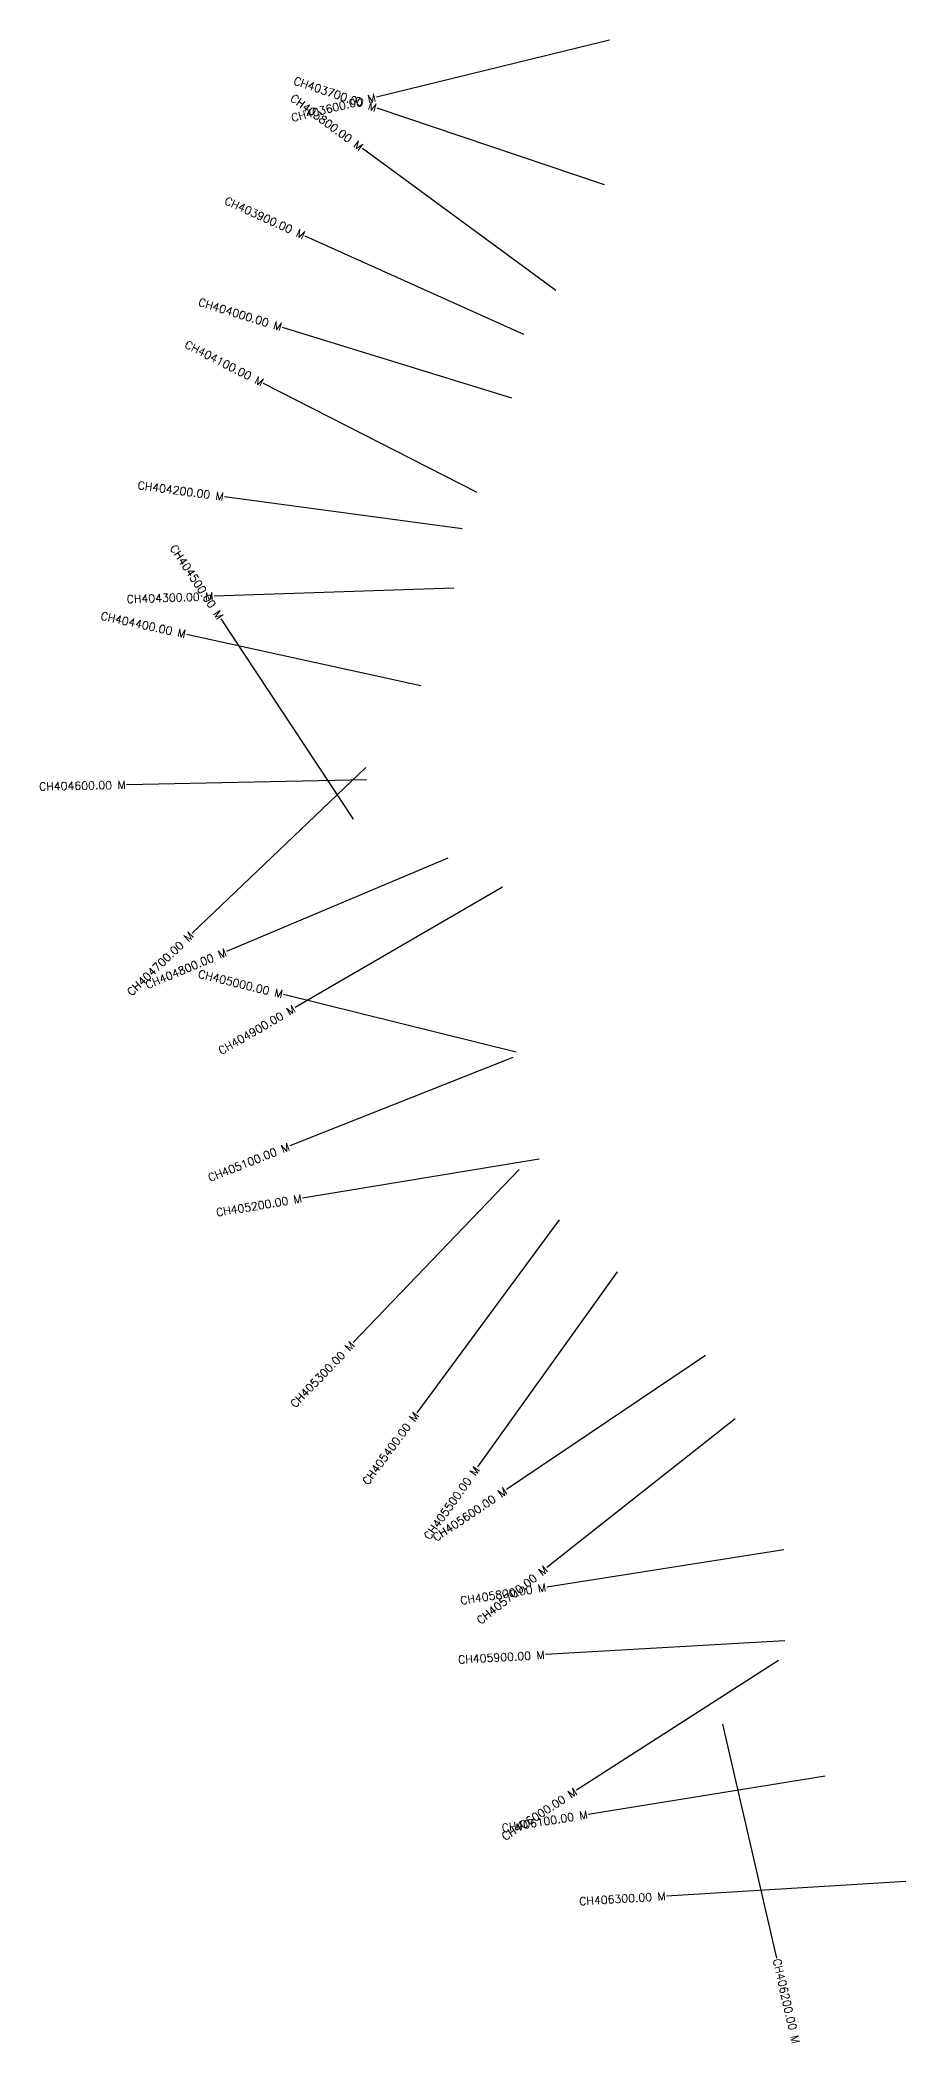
# Model space of a CAD drawing. Header units: metres. Extents: x 302061 to 307079, y 1940496 to 1945691.
# Drawn here: x 302061 to 303143, y 1940526 to 1943029 of the extents above; entities that cross this region are included whole.
import ezdxf
from ezdxf.enums import TextEntityAlignment as Align

# ---------------------------------------------------------------- set-up
doc = ezdxf.new("R2010")
doc.units = ezdxf.units.M
doc.layers.add('CS', color=134, linetype='Continuous')
doc.layers.add('CSMark', color=6, linetype='Continuous')
doc.styles.get("Standard").update_dxf_attribs({"font": 'simplex.shx'})

msp = doc.modelspace()

# ---------------------------------------------------------------- linework, layer by layer
at = {"layer": 'CS'}
for p, q in [((302772.6, 1943029.1), (302481.2, 1942957.7)), ((302766.3, 1942848.1), (302482, 1942943.9)), ((302705.4, 1942715.9), (302463.6, 1942893.5)), ((302665.6, 1942661), (302392, 1942784.2)), ((302650.4, 1942581.7), (302363.6, 1942669.9)), ((302607.2, 1942463.4), (302340.1, 1942599.9)), ((302588.6, 1942418.3), (302291.3, 1942458.3)), ((302578.1, 1942344.1), (302278.3, 1942334)), ((302452.6, 1942055.4), (302287.1, 1942305.6)), ((302536.6, 1942221.9), (302243.6, 1942286.3)), ((302468.6, 1942104.5), (302168.7, 1942098.3)), ((302467.9, 1942119.8), (302250.8, 1941912.7)), ((302570.3, 1942006.6), (302293.9, 1941889.9)), ((302638.8, 1941970.3), (302379.4, 1941819.7)), ((302656.1, 1941764.2), (302364.9, 1941836.1)), ((302651.9, 1941757.3), (302372.9, 1941646.8)), ((302684.8, 1941630.4), (302388.8, 1941581.5)), ((302659.8, 1941617.3), (302452, 1941401)), ((302709.9, 1941554.6), (302531.8, 1941313.2)), ((302782.2, 1941489.5), (302607.5, 1941245.7)), ((302892.9, 1941384.8), (302644, 1941217.3)), ((302929.8, 1941305.7), (302694.3, 1941119.9)), ((302990.6, 1941142.1), (302694.3, 1941095.4)), ((302992, 1941028.4), (302692.5, 1941011)), ((302983.8, 1941003.7), (302731.4, 1940841.5)), ((302914.1, 1940924.1), (302981.5, 1940631.7)), ((303042.2, 1940859.3), (302746, 1940811.4)), ((303143.4, 1940727.6), (302844, 1940709.3))]:
    msp.add_line(p, q, dxfattribs=at)

# ---------------------------------------------------------------- texts
at = {"layer": 'CSMark'}
for s, rotation, p in [('CH403700.00 M', 341.3803, (302481, 1942944.2)), ('CH403800.00 M', 323.6974, (302462.8, 1942894.1)), ('CH403600.00 M', 13.7714, (302480.2, 1942957.5)), ('CH403900.00 M', 335.7671, (302391.1, 1942784.6)), ('CH404000.00 M', 342.8941, (302362.7, 1942670.2)), ('CH404100.00 M', 332.9225, (302339.2, 1942600.4)), ('CH404200.00 M', 352.3279, (302290.3, 1942458.4)), ('CH404500.00 M', 303.5007, (302286.5, 1942306.4)), ('CH404300.00 M', 1.9373, (302277.3, 1942333.9)), ('CH404400.00 M', 347.6029, (302242.6, 1942286.5)), ('CH404600.00 M', 1.1863, (302167.7, 1942098.3)), ('CH404700.00 M', 43.6439, (302250.1, 1941912)), ('CH404800.00 M', 22.8985, (302293, 1941889.5)), ('CH405000.00 M', 346.1419, (302363.9, 1941836.3)), ('CH404900.00 M', 30.1452, (302378.5, 1941819.2)), ('CH405100.00 M', 21.6007, (302372, 1941646.5)), ('CH405200.00 M', 9.3841, (302387.8, 1941581.3)), ('CH405300.00 M', 46.1421, (302451.3, 1941400.3)), ('CH405400.00 M', 53.5681, (302531.2, 1941312.4)), ('CH405500.00 M', 54.3726, (302606.9, 1941244.8)), ('CH405600.00 M', 33.9404, (302643.1, 1941216.7)), ('CH405700.00 M', 38.2752, (302693.5, 1941119.3)), ('CH405800.00 M', 8.9504, (302693.3, 1941095.2)), ('CH405900.00 M', 3.3296, (302691.6, 1941010.9)), ('CH406000.00 M', 32.7232, (302730.6, 1940840.9)), ('CH406100.00 M', 9.1805, (302745.1, 1940811.3)), ('CH406300.00 M', 3.4824, (302843, 1940709.3))]:
    msp.add_text(s, height=10, rotation=rotation, dxfattribs=at).set_placement(p, align=Align.MIDDLE_RIGHT)
msp.add_text('CH406200.00 M', height=10, rotation=282.9862, dxfattribs=at).set_placement((302981.7, 1940630.8), align=Align.MIDDLE_LEFT)

doc.saveas('drawing.dxf')
